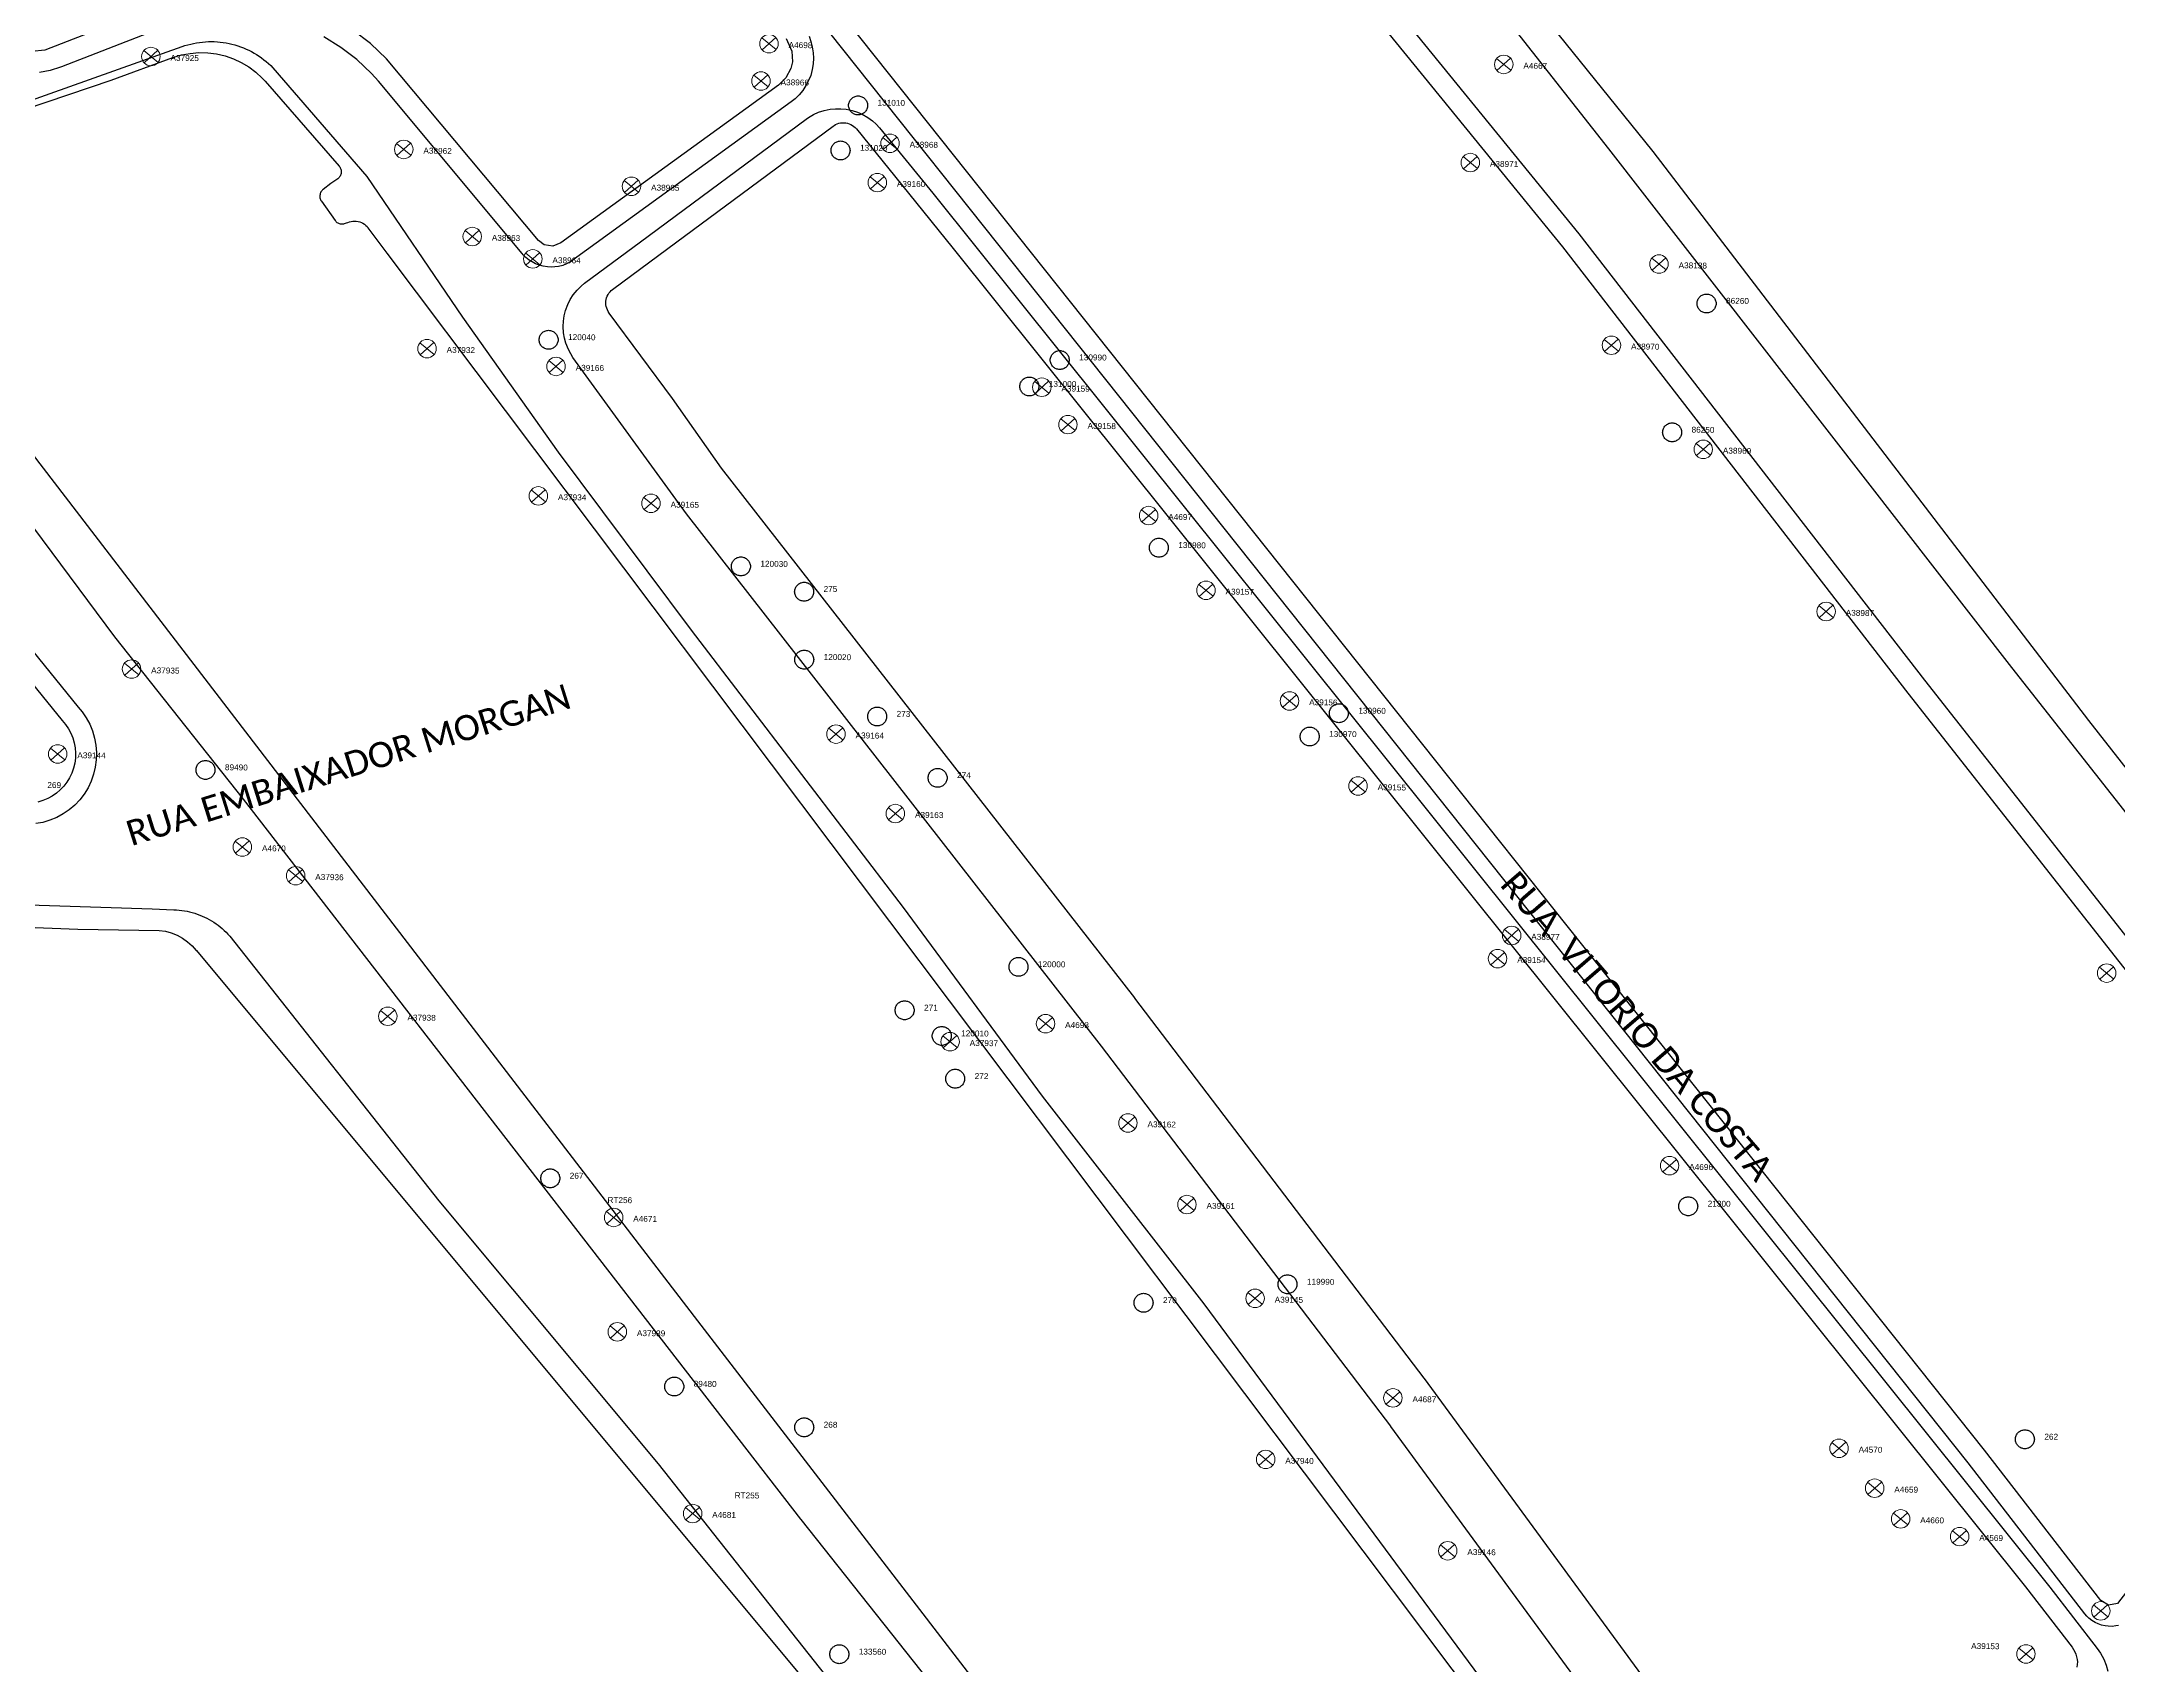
# Model space of a CAD drawing. Header units: millimetres. Extents: x 676447 to 689606, y 7455628 to 7463967.
# Drawn here: x 684409.2 to 684656, y 7460077.5 to 7460270.5 of the extents above; entities that cross this region are included whole.
import ezdxf

# ---------------------------------------------------------------- set-up
doc = ezdxf.new("R2010")
doc.units = ezdxf.units.MM
doc.header["$LTSCALE"] = 0.1
doc.header["$MEASUREMENT"] = 0
doc.linetypes.add('PHANTOM2', pattern=[1.25, 0.625, -0.125, 0.125, -0.125, 0.125, -0.125])
doc.layers.add('10.4-Postes', color=1, linetype='Continuous', lineweight=0)
for name, color, linetype in [('Caixas Subterrâneas', 5, 'Continuous'), ('LEGENDAS_INFRAESTRUTURAS', 7, 'Continuous'), ('MUB_MEIOFIO', 7, 'Continuous'), ('MUB_QUADRAS', 7, 'Continuous'), ('MUB_SEGMENTO', 7, 'Continuous'), ('NOS_DE_INFRAESTRUTURA', 7, 'Continuous')]:
    doc.layers.add(name, color=color, linetype=linetype)
doc.styles.add('Legend', font='calibri.ttf')
doc.styles.get("Standard").update_dxf_attribs({"font": 'arial.ttf'})

# ---------------------------------------------------------------- blocks, each defined once
blk = doc.blocks.new('PTPT')
at = {"layer": '10.4-Postes', "color": 1, "linetype": 'PHANTOM2'}
for points in [[(-0.0000079, 0.0000104), (0.0000075, -0.000002)], [(0.000007, 0.0000109), (-0.0000074, -0.0000025)]]:
    blk.add_lwpolyline(points, dxfattribs=at)
at = {"layer": '10.4-Postes', "color": 1}
blk.add_circle((-0.0000002, 0.0000042), 0.00000987, dxfattribs=at)
blk = doc.blocks.new('MHMZ')
at = {"linetype": 'PHANTOM2'}
blk.add_circle((0, 0), 0.0000101, dxfattribs=at)

msp = doc.modelspace()

# ---------------------------------------------------------------- linework, layer by layer
at = {"layer": 'MUB_MEIOFIO', "color": 253, "linetype": 'Continuous'}
for points in [[(684555.75, 7460308.14), (684595.39, 7460257.7), (684643.29, 7460196.08), (684686.39, 7460141.24), (684687.5, 7460140.33), (684689.15, 7460139.04), (684690.34, 7460138.86), (684691.44, 7460138.68), (684692.39, 7460138.82), (684693.42, 7460139.27), (684721.76, 7460177.02), (684727.09, 7460185.64), (684733.63, 7460201.59), (684734.03, 7460202.87), (684734.07, 7460204.38), (684733.72, 7460205.49), (684733.05, 7460206.87), (684720.35, 7460222.51), (684679.78, 7460275.29)], [(684656, 7460082.24), (684655.68, 7460082.18), (684655.23, 7460082.12), (684654.75, 7460082.15), (684654.42, 7460082.19), (684653.96, 7460082.28), (684653.57, 7460082.44), (684653.23, 7460082.58), (684652.84, 7460082.82), (684652.48, 7460083.1), (684652.22, 7460083.36), (684652, 7460083.6), (684638.12, 7460101.55), (684524.52, 7460244.3), (684487.7, 7460290.57)], [(684565.85, 7460279.59), (684591.85, 7460247.61), (684632.94, 7460194.56), (684661.64, 7460158.03)], [(684421.89, 7460271.46), (684411.57, 7460267.45), (684411.45, 7460267.4), (684410.24, 7460267.02), (684408.97, 7460266.76)], [(684407.35, 7460263.24), (684425.91, 7460269.86), (684426.24, 7460269.97), (684426.58, 7460270.07), (684426.93, 7460270.16), (684427.27, 7460270.24), (684427.62, 7460270.31), (684427.97, 7460270.36), (684428.32, 7460270.4), (684428.68, 7460270.43), (684429.03, 7460270.45), (684429.39, 7460270.45), (684429.74, 7460270.45), (684430.1, 7460270.43), (684430.45, 7460270.4), (684430.8, 7460270.35), (684431.15, 7460270.29), (684431.5, 7460270.23), (684431.84, 7460270.15), (684432.19, 7460270.05), (684432.53, 7460269.95), (684432.86, 7460269.83), (684433.19, 7460269.71), (684433.52, 7460269.57), (684433.84, 7460269.42), (684434.16, 7460269.26), (684434.47, 7460269.08), (684434.77, 7460268.9), (684435.07, 7460268.71), (684435.36, 7460268.51), (684435.64, 7460268.29), (684435.92, 7460268.07), (684436.19, 7460267.84), (684436.45, 7460267.6), (684436.7, 7460267.35), (684447.87, 7460254.42), (684459.21, 7460237.71), (684470.6, 7460221.65), (684486.38, 7460200.52), (684511.58, 7460167.55), (684528.12, 7460145.13), (684547.33, 7460120.46), (684567.51, 7460093.12), (684586.57, 7460067.32)], [(684500.4, 7460271.09), (684500.62, 7460270.45), (684500.79, 7460269.82), (684500.89, 7460269.13), (684500.92, 7460268.48), (684500.89, 7460267.79), (684500.78, 7460267.12), (684500.6, 7460266.44), (684500.34, 7460265.81), (684500.04, 7460265.23), (684499.65, 7460264.64), (684499.22, 7460264.13), (684498.75, 7460263.66), (684498.29, 7460263.3), (684472.37, 7460244.5), (684472.02, 7460244.25), (684471.58, 7460244.04), (684471.15, 7460243.86), (684470.64, 7460243.74), (684470.21, 7460243.68), (684469.76, 7460243.66), (684469.32, 7460243.68), (684468.8, 7460243.75), (684468.37, 7460243.88), (684467.92, 7460244.04), (684467.51, 7460244.27), (684467.14, 7460244.49), (684466.76, 7460244.8), (684466.44, 7460245.13), (684466.31, 7460245.27), (684449.26, 7460265.73), (684448.42, 7460266.66), (684446.67, 7460268.32), (684444.77, 7460269.77), (684442.74, 7460271.01)], [(684472.35, 7460232.92), (684472.09, 7460233.35), (684471.81, 7460233.86), (684471.51, 7460234.6), (684471.36, 7460235.22), (684471.23, 7460235.86), (684471.2, 7460236.59), (684471.23, 7460237.24), (684471.32, 7460237.85), (684471.48, 7460238.5), (684471.74, 7460239.22), (684472.04, 7460239.79), (684472.38, 7460240.35), (684472.84, 7460240.92), (684473.32, 7460241.39), (684473.73, 7460241.73), (684480.36, 7460246.64), (684500.07, 7460261.25), (684500.34, 7460261.43), (684500.92, 7460261.79), (684501.54, 7460262.05), (684502.19, 7460262.28), (684502.93, 7460262.42), (684503.55, 7460262.48), (684504.18, 7460262.48), (684504.8, 7460262.42), (684505.54, 7460262.28), (684506.18, 7460262.05), (684506.72, 7460261.82), (684507.4, 7460261.45), (684507.95, 7460261.03), (684508.38, 7460260.65), (684508.78, 7460260.22), (684515.1, 7460252.45), (684520.39, 7460245.85), (684647.84, 7460086.79), (684653.47, 7460079.49), (684653.86, 7460078.93), (684654.23, 7460078.23), (684654.52, 7460077.53), (684654.74, 7460076.8)], [(684613, 7460046.56), (684569.55, 7460105.89), (684569.53, 7460105.9), (684535.16, 7460151.06), (684535.16, 7460151.06), (684485.84, 7460214.34), (684472.35, 7460232.92)], [(684382.74, 7460229.37), (684413.56, 7460191.37), (684414.04, 7460190.82), (684414.52, 7460190.09), (684414.93, 7460189.35), (684415.27, 7460188.53), (684415.52, 7460187.69), (684415.67, 7460186.85), (684415.74, 7460185.97), (684415.72, 7460185.1), (684415.6, 7460184.24), (684415.4, 7460183.38), (684415.1, 7460182.58), (684414.74, 7460181.79), (684414.27, 7460181.04), (684413.75, 7460180.35), (684413.15, 7460179.72), (684412.48, 7460179.15), (684411.77, 7460178.67), (684411.02, 7460178.26), (684410.2, 7460177.92), (684409.36, 7460177.67), (684408.52, 7460177.52)], [(684522.69, 7460065.56), (684499.46, 7460094.83), (684499.44, 7460094.85), (684433.21, 7460180.43), (684417.9, 7460199.7), (684401.82, 7460221.29)], [(684344.24, 7460169.95), (684422.35, 7460167.38), (684424.94, 7460167.29), (684425.26, 7460167.27), (684425.57, 7460167.25), (684425.88, 7460167.21), (684426.19, 7460167.16), (684426.5, 7460167.1), (684426.81, 7460167.04), (684427.11, 7460166.96), (684427.41, 7460166.87), (684427.71, 7460166.77), (684428.01, 7460166.66), (684428.3, 7460166.54), (684428.58, 7460166.41), (684428.86, 7460166.27), (684429.14, 7460166.12), (684429.41, 7460165.96), (684429.68, 7460165.8), (684429.94, 7460165.62), (684430.19, 7460165.44), (684430.44, 7460165.24), (684430.68, 7460165.04), (684430.92, 7460164.83), (684431.15, 7460164.62), (684431.36, 7460164.39), (684431.58, 7460164.16), (684456.4, 7460132.68), (684482.48, 7460101.44), (684508.93, 7460067.96)]]:
    msp.add_lwpolyline(points, dxfattribs=at)
at = {"layer": 'MUB_MEIOFIO', "linetype": 'Continuous'}
for points in [[(684555.75, 7460308.14), (684595.39, 7460257.7), (684643.29, 7460196.08), (684686.39, 7460141.24), (684687.5, 7460140.33), (684689.15, 7460139.04), (684690.34, 7460138.86), (684691.44, 7460138.68), (684692.39, 7460138.82), (684693.42, 7460139.27), (684721.76, 7460177.02), (684727.09, 7460185.64), (684733.63, 7460201.59), (684734.03, 7460202.87), (684734.07, 7460204.38), (684733.72, 7460205.49), (684733.05, 7460206.87), (684720.35, 7460222.51), (684679.78, 7460275.29)], [(684656, 7460082.24), (684655.68, 7460082.18), (684655.23, 7460082.12), (684654.75, 7460082.15), (684654.42, 7460082.19), (684653.96, 7460082.28), (684653.57, 7460082.44), (684653.23, 7460082.58), (684652.84, 7460082.82), (684652.48, 7460083.1), (684652.22, 7460083.36), (684652, 7460083.6), (684638.12, 7460101.55), (684524.52, 7460244.3), (684487.7, 7460290.57)], [(684565.85, 7460279.59), (684591.85, 7460247.61), (684632.94, 7460194.56), (684661.64, 7460158.03)], [(684421.89, 7460271.46), (684411.57, 7460267.45), (684411.45, 7460267.4), (684410.24, 7460267.02), (684408.97, 7460266.76)], [(684407.35, 7460263.24), (684425.91, 7460269.86), (684426.24, 7460269.97), (684426.58, 7460270.07), (684426.93, 7460270.16), (684427.27, 7460270.24), (684427.62, 7460270.31), (684427.97, 7460270.36), (684428.32, 7460270.4), (684428.68, 7460270.43), (684429.03, 7460270.45), (684429.39, 7460270.45), (684429.74, 7460270.45), (684430.1, 7460270.43), (684430.45, 7460270.4), (684430.8, 7460270.35), (684431.15, 7460270.29), (684431.5, 7460270.23), (684431.84, 7460270.15), (684432.19, 7460270.05), (684432.53, 7460269.95), (684432.86, 7460269.83), (684433.19, 7460269.71), (684433.52, 7460269.57), (684433.84, 7460269.42), (684434.16, 7460269.26), (684434.47, 7460269.08), (684434.77, 7460268.9), (684435.07, 7460268.71), (684435.36, 7460268.51), (684435.64, 7460268.29), (684435.92, 7460268.07), (684436.19, 7460267.84), (684436.45, 7460267.6), (684436.7, 7460267.35), (684447.87, 7460254.42), (684459.21, 7460237.71), (684470.6, 7460221.65), (684486.38, 7460200.52), (684511.58, 7460167.55), (684528.12, 7460145.13), (684547.33, 7460120.46), (684567.51, 7460093.12), (684586.57, 7460067.32)], [(684500.4, 7460271.09), (684500.62, 7460270.45), (684500.79, 7460269.82), (684500.89, 7460269.13), (684500.92, 7460268.48), (684500.89, 7460267.79), (684500.78, 7460267.12), (684500.6, 7460266.44), (684500.34, 7460265.81), (684500.04, 7460265.23), (684499.65, 7460264.64), (684499.22, 7460264.13), (684498.75, 7460263.66), (684498.29, 7460263.3), (684472.37, 7460244.5), (684472.02, 7460244.25), (684471.58, 7460244.04), (684471.15, 7460243.86), (684470.64, 7460243.74), (684470.21, 7460243.68), (684469.76, 7460243.66), (684469.32, 7460243.68), (684468.8, 7460243.75), (684468.37, 7460243.88), (684467.92, 7460244.04), (684467.51, 7460244.27), (684467.14, 7460244.49), (684466.76, 7460244.8), (684466.44, 7460245.13), (684466.31, 7460245.27), (684449.26, 7460265.73), (684448.42, 7460266.66), (684446.67, 7460268.32), (684444.77, 7460269.77), (684442.74, 7460271.01)], [(684472.35, 7460232.92), (684472.09, 7460233.35), (684471.81, 7460233.86), (684471.51, 7460234.6), (684471.36, 7460235.22), (684471.23, 7460235.86), (684471.2, 7460236.59), (684471.23, 7460237.24), (684471.32, 7460237.85), (684471.48, 7460238.5), (684471.74, 7460239.22), (684472.04, 7460239.79), (684472.38, 7460240.35), (684472.84, 7460240.92), (684473.32, 7460241.39), (684473.73, 7460241.73), (684480.36, 7460246.64), (684500.07, 7460261.25), (684500.34, 7460261.43), (684500.92, 7460261.79), (684501.54, 7460262.05), (684502.19, 7460262.28), (684502.93, 7460262.42), (684503.55, 7460262.48), (684504.18, 7460262.48), (684504.8, 7460262.42), (684505.54, 7460262.28), (684506.18, 7460262.05), (684506.72, 7460261.82), (684507.4, 7460261.45), (684507.95, 7460261.03), (684508.38, 7460260.65), (684508.78, 7460260.22), (684515.1, 7460252.45), (684520.39, 7460245.85), (684647.84, 7460086.79), (684653.47, 7460079.49), (684653.86, 7460078.93), (684654.23, 7460078.23), (684654.52, 7460077.53), (684654.74, 7460076.8)], [(684613, 7460046.56), (684569.55, 7460105.89), (684569.53, 7460105.9), (684535.16, 7460151.06), (684535.16, 7460151.06), (684485.84, 7460214.34), (684472.35, 7460232.92)], [(684382.74, 7460229.37), (684413.56, 7460191.37), (684414.04, 7460190.82), (684414.52, 7460190.09), (684414.93, 7460189.35), (684415.27, 7460188.53), (684415.52, 7460187.69), (684415.67, 7460186.85), (684415.74, 7460185.97), (684415.72, 7460185.1), (684415.6, 7460184.24), (684415.4, 7460183.38), (684415.1, 7460182.58), (684414.74, 7460181.79), (684414.27, 7460181.04), (684413.75, 7460180.35), (684413.15, 7460179.72), (684412.48, 7460179.15), (684411.77, 7460178.67), (684411.02, 7460178.26), (684410.2, 7460177.92), (684409.36, 7460177.67), (684408.52, 7460177.52)], [(684522.69, 7460065.56), (684499.46, 7460094.83), (684499.44, 7460094.85), (684433.21, 7460180.43), (684417.9, 7460199.7), (684401.82, 7460221.29)], [(684344.24, 7460169.95), (684422.35, 7460167.38), (684424.94, 7460167.29), (684425.26, 7460167.27), (684425.57, 7460167.25), (684425.88, 7460167.21), (684426.19, 7460167.16), (684426.5, 7460167.1), (684426.81, 7460167.04), (684427.11, 7460166.96), (684427.41, 7460166.87), (684427.71, 7460166.77), (684428.01, 7460166.66), (684428.3, 7460166.54), (684428.58, 7460166.41), (684428.86, 7460166.27), (684429.14, 7460166.12), (684429.41, 7460165.96), (684429.68, 7460165.8), (684429.94, 7460165.62), (684430.19, 7460165.44), (684430.44, 7460165.24), (684430.68, 7460165.04), (684430.92, 7460164.83), (684431.15, 7460164.62), (684431.36, 7460164.39), (684431.58, 7460164.16), (684456.4, 7460132.68), (684482.48, 7460101.44), (684508.93, 7460067.96)]]:
    msp.add_lwpolyline(points, dxfattribs=at)
at = {"layer": 'MUB_QUADRAS', "linetype": 'Continuous'}
for points in [[(684659.04, 7460298.85), (684716.31, 7460224.14), (684731.97, 7460204.58), (684732.08, 7460203.36), (684724.36, 7460186.58), (684713.04, 7460172.02), (684688.39, 7460146.55), (684687.85, 7460146.24), (684686.92, 7460146.24), (684686.27, 7460146.66), (684652.45, 7460189.76), (684600.7, 7460257.41), (684569.51, 7460296.11)], [(684563.88, 7460278.07), (684589.91, 7460246.07), (684630.98, 7460193.03), (684659.68, 7460156.5), (684683.12, 7460126.32), (684683.57, 7460125.51), (684683.71, 7460123.97), (684683.24, 7460122.81), (684666.44, 7460098.55), (684655.88, 7460084.84), (684654.82, 7460084.64), (684653.9, 7460085.2), (684640.07, 7460103.08), (684489.59, 7460292.18)], [(684423.4, 7460274.78), (684409.61, 7460269.42), (684406.5, 7460269.1)], [(684497.7, 7460270.83), (684498.36, 7460269.31), (684498.42, 7460268.06), (684498.24, 7460267.24), (684497.66, 7460266.13), (684496.79, 7460265.27), (684470.93, 7460246.52), (684469.97, 7460246.15), (684468.94, 7460246.31), (684468.27, 7460246.8), (684450.2, 7460268.39), (684448.28, 7460270.21), (684446.18, 7460271.82)], [(684407.29, 7460262.41), (684417.48, 7460265.88), (684424.83, 7460268.55), (684425.83, 7460268.86), (684426.86, 7460269.05), (684427.9, 7460269.15), (684428.95, 7460269.13), (684429.99, 7460269), (684431.01, 7460268.76), (684432, 7460268.42), (684432.94, 7460267.98), (684433.84, 7460267.44), (684434.68, 7460266.81), (684435.44, 7460266.09), (684435.78, 7460265.73), (684444.59, 7460255.64), (684444.65, 7460255.56), (684444.71, 7460255.47), (684444.75, 7460255.38), (684444.79, 7460255.28), (684444.82, 7460255.18), (684444.83, 7460255.07), (684444.83, 7460254.97), (684444.83, 7460254.86), (684444.81, 7460254.76), (684444.78, 7460254.66), (684444.74, 7460254.56), (684444.69, 7460254.47), (684444.63, 7460254.38), (684444.57, 7460254.3), (684444.49, 7460254.23), (684444.41, 7460254.16), (684444.4, 7460254.16), (684443.57, 7460253.57), (684442.68, 7460252.87), (684442.61, 7460252.82), (684442.54, 7460252.75), (684442.47, 7460252.67), (684442.41, 7460252.58), (684442.36, 7460252.49), (684442.33, 7460252.39), (684442.3, 7460252.29), (684442.28, 7460252.18), (684442.27, 7460252.08), (684442.28, 7460251.98), (684442.29, 7460251.87), (684442.32, 7460251.77), (684442.35, 7460251.67), (684442.4, 7460251.58), (684442.46, 7460251.49), (684444.08, 7460249.2), (684444.09, 7460249.19), (684444.16, 7460249.1), (684444.23, 7460249.03), (684444.31, 7460248.97), (684444.4, 7460248.91), (684444.5, 7460248.86), (684444.59, 7460248.82), (684444.69, 7460248.8), (684444.8, 7460248.78), (684444.9, 7460248.78), (684445.01, 7460248.78), (684445.11, 7460248.8), (684445.21, 7460248.83), (684445.31, 7460248.86), (684445.43, 7460248.9), (684445.59, 7460248.96), (684445.79, 7460249.03), (684445.99, 7460249.09), (684446.2, 7460249.12), (684446.41, 7460249.13), (684446.61, 7460249.12), (684446.82, 7460249.09), (684447.02, 7460249.03), (684447.22, 7460248.95), (684447.4, 7460248.86), (684447.58, 7460248.74), (684447.74, 7460248.61), (684447.89, 7460248.46), (684448, 7460248.33), (684450.25, 7460245.31), (684590.84, 7460058.36)], [(684476.65, 7460238.2), (684476.54, 7460238.38), (684476.44, 7460238.56), (684476.36, 7460238.76), (684476.31, 7460238.96), (684476.27, 7460239.17), (684476.26, 7460239.38), (684476.27, 7460239.59), (684476.3, 7460239.79), (684476.35, 7460240), (684476.42, 7460240.19), (684476.52, 7460240.38), (684476.63, 7460240.56), (684476.76, 7460240.72), (684476.91, 7460240.87), (684477.07, 7460241), (684483.62, 7460245.85), (684503.28, 7460260.42), (684503.38, 7460260.49), (684503.56, 7460260.6), (684503.75, 7460260.68), (684503.95, 7460260.75), (684504.16, 7460260.79), (684504.37, 7460260.81), (684504.57, 7460260.81), (684504.78, 7460260.79), (684504.99, 7460260.75), (684505.19, 7460260.68), (684505.38, 7460260.6), (684505.56, 7460260.5), (684505.73, 7460260.37), (684505.89, 7460260.23), (684506.03, 7460260.08), (684512.24, 7460252.44), (684517.52, 7460245.85), (684644.95, 7460086.83), (684650.48, 7460079.65), (684650.66, 7460079.39), (684650.81, 7460079.11), (684650.93, 7460078.82), (684651.02, 7460078.52), (684651.08, 7460078.21), (684651.1, 7460077.9), (684651.09, 7460077.59), (684651.05, 7460077.27)], [(684531.22, 7460061.14), (684487.21, 7460118.43), (684390.19, 7460244.81)], [(684617.27, 7460051.87), (684573.54, 7460111.58), (684573.5, 7460111.62), (684539.13, 7460156.78), (684539.11, 7460156.8), (684490.02, 7460219.78), (684484.2, 7460228.04), (684476.65, 7460238.2)], [(684380.78, 7460227.85), (684411.66, 7460189.77), (684412.06, 7460189.31), (684412.4, 7460188.8), (684412.69, 7460188.27), (684412.93, 7460187.7), (684413.1, 7460187.12), (684413.21, 7460186.52), (684413.26, 7460185.91), (684413.24, 7460185.3), (684413.16, 7460184.69), (684413.02, 7460184.1), (684412.81, 7460183.53), (684412.55, 7460182.97), (684412.23, 7460182.45), (684411.86, 7460181.97), (684411.44, 7460181.53), (684410.97, 7460181.13), (684410.47, 7460180.79), (684409.94, 7460180.5), (684409.37, 7460180.26), (684408.79, 7460180.09)], [(684344.47, 7460167.67), (684413.52, 7460164.98), (684423.18, 7460164.82), (684423.93, 7460164.75), (684424.63, 7460164.53), (684425.31, 7460164.25), (684425.95, 7460163.89), (684426.55, 7460163.47), (684427.1, 7460162.99), (684427.6, 7460162.45), (684427.61, 7460162.43), (684506.8, 7460067.42)]]:
    msp.add_lwpolyline(points, dxfattribs=at)

# ---------------------------------------------------------------- block references
at = {"layer": 'Caixas Subterrâneas', "color": 40}
for p, xscale, yscale, zscale, rotation in [((684506.23, 7460262.87), 111319.4907932736, 111319.4907932736, 111319.4907932736, 359.2979336108471), ((684504.15, 7460257.52), 111319.4907932736, 111319.4907932736, 111319.4907932736, 359.2979398669474), ((684607.05, 7460239.33), 111319.4907932735, 111319.4907932735, 111319.4907932735, 359.297542978289), ((684469.46, 7460235.02), 111319.4907932735, 111319.4907932735, 111319.4907932735, 359.298064864296), ((684530.19, 7460232.61), 111319.4907932736, 111319.4907932736, 111319.4907932736, 359.2978331856282), ((684526.58, 7460229.47), 111319.4907932736, 111319.4907932736, 111319.4907932736, 359.2978459483171), ((684602.95, 7460224.02), 111319.4907932736, 111319.4907932736, 111319.4907932736, 359.2975538537539), ((684541.97, 7460210.31), 111319.4907932735, 111319.4907932735, 111319.4907932735, 359.2977815290665), ((684492.31, 7460208.09), 111319.4907932736, 111319.4907932736, 111319.4907932736, 359.2979697038203), ((684499.82, 7460205.08), 111319.4907932736, 111319.4907932736, 111319.4907932736, 359.2979402069441), ((684499.83, 7460197.01), 111319.4907932735, 111319.4907932735, 111319.4907932735, 359.2979376779029), ((684508.5, 7460190.25), 111319.4907932736, 111319.4907932736, 111319.4907932736, 359.2979026343632), ((684563.36, 7460190.64), 111319.4907932736, 111319.4907932736, 111319.4907932736, 359.2976941289879), ((684559.89, 7460187.87), 111319.4907932736, 111319.4907932736, 111319.4907932736, 359.2977064896874), ((684428.69, 7460183.9), 111319.4907932736, 111319.4907932736, 111319.4907932736, 359.2982041934936), ((684515.68, 7460182.96), 111319.4907932736, 111319.4907932736, 111319.4907932736, 359.2978730815243), ((684525.29, 7460160.5), 111319.4907932735, 111319.4907932735, 111319.4907932735, 359.2978296456354), ((684511.76, 7460155.34), 111319.4907932735, 111319.4907932735, 111319.4907932735, 359.2978794962935), ((684516.17, 7460152.29), 111319.4907932736, 111319.4907932736, 111319.4907932736, 359.2978617706777), ((684517.77, 7460147.21), 111319.4907932736, 111319.4907932736, 111319.4907932736, 359.2978541384924), ((684469.66, 7460135.37), 111319.4907932736, 111319.4907932736, 111319.4907932736, 359.2980334361751), ((684604.87, 7460132.05), 111319.4907932735, 111319.4907932735, 111319.4907932735, 359.2975182553086), ((684557.25, 7460122.78), 111319.4907932735, 111319.4907932735, 111319.4907932735, 359.2976964925522), ((684540.15, 7460120.58), 111319.4907932736, 111319.4907932736, 111319.4907932736, 359.2977608309898), ((684484.39, 7460110.63), 111319.4907932736, 111319.4907932736, 111319.4907932736, 359.297969801537), ((684499.83, 7460105.78), 111319.4907932735, 111319.4907932735, 111319.4907932735, 359.2979096155147), ((684644.87, 7460104.36), 111319.4907932736, 111319.4907932736, 111319.4907932736, 359.2973576178689), ((684504, 7460078.82), 111319.4907932736, 111319.4907932736, 111319.4907932736, 359.2978854413556)]:
    msp.add_blockref('MHMZ', p, dxfattribs=dict(at, xscale=xscale, yscale=yscale, zscale=zscale, rotation=rotation))
at = {"layer": 'NOS_DE_INFRAESTRUTURA', "color": 1}
for p, xscale, yscale, zscale, rotation in [((684495.66, 7460269.73), 111319.4907932736, 111319.4907932736, 111319.4907932736, 359.2979759384048), ((684422.22, 7460268.21), 111319.4907932735, 111319.4907932735, 111319.4907932735, 359.2982547286883), ((684582.97, 7460267.27), 111319.4907932736, 111319.4907932736, 111319.4907932736, 359.2976431745563), ((684494.71, 7460265.3), 111319.4907932735, 111319.4907932735, 111319.4907932735, 359.2979781738343), ((684510.04, 7460257.9), 111319.4907932736, 111319.4907932736, 111319.4907932736, 359.2979175896404), ((684452.27, 7460257.17), 111319.4907932736, 111319.4907932736, 111319.4907932736, 359.2981370653648), ((684578.99, 7460255.61), 111319.4907932736, 111319.4907932736, 111319.4907932736, 359.2976546976266), ((684479.32, 7460252.79), 111319.4907932735, 111319.4907932735, 111319.4907932735, 359.2980328338771), ((684508.53, 7460253.23), 111319.4907932735, 111319.4907932735, 111319.4907932735, 359.2979219119811), ((684460.4, 7460246.82), 111319.4907932736, 111319.4907932736, 111319.4907932736, 359.2981029656738), ((684467.6, 7460244.16), 111319.4907932736, 111319.4907932736, 111319.4907932736, 359.2980747696), ((684601.41, 7460243.55), 111319.4907932736, 111319.4907932736, 111319.4907932736, 359.2975657459201), ((684455.03, 7460233.5), 111319.4907932735, 111319.4907932735, 111319.4907932735, 359.2981192640739), ((684595.76, 7460233.9), 111319.4907932736, 111319.4907932736, 111319.4907932736, 359.2975842607754), ((684470.36, 7460231.38), 111319.4907932736, 111319.4907932736, 111319.4907932736, 359.2980603219282), ((684528.08, 7460228.91), 111319.4907932736, 111319.4907932736, 111319.4907932736, 359.2978400812165), ((684531.18, 7460224.47), 111319.4907932736, 111319.4907932736, 111319.4907932736, 359.2978269418731), ((684606.67, 7460221.53), 111319.4907932736, 111319.4907932736, 111319.4907932736, 359.2975389539266), ((684468.26, 7460216), 111319.4907932736, 111319.4907932736, 111319.4907932736, 359.2980635940323), ((684481.64, 7460215.12), 111319.4907932735, 111319.4907932735, 111319.4907932735, 359.2980124492117), ((684540.77, 7460213.66), 111319.4907932735, 111319.4907932735, 111319.4907932735, 359.2977871414297), ((684547.58, 7460204.78), 111319.4907932736, 111319.4907932736, 111319.4907932736, 359.2977585176046), ((684621.27, 7460202.26), 111319.4907932736, 111319.4907932736, 111319.4907932736, 359.2974774867583), ((684419.92, 7460195.42), 111319.4907932736, 111319.4907932736, 111319.4907932736, 359.2982410680582), ((684557.51, 7460191.63), 111319.4907932735, 111319.4907932735, 111319.4907932735, 359.2977166991865), ((684503.62, 7460187.69), 111319.4907932736, 111319.4907932736, 111319.4907932736, 359.2979203981089), ((684411.15, 7460185.33), 111319.4907932735, 111319.4907932735, 111319.4907932735, 359.2982713367077), ((684565.65, 7460181.53), 111319.4907932735, 111319.4907932735, 111319.4907932735, 359.2976826265187), ((684510.68, 7460178.25), 111319.4907932736, 111319.4907932736, 111319.4907932736, 359.2978906354172), ((684433.09, 7460174.27), 111319.4907932736, 111319.4907932736, 111319.4907932736, 359.2981844904059), ((684439.42, 7460170.86), 111319.4907932735, 111319.4907932735, 111319.4907932735, 359.2981593622098), ((684583.9, 7460163.76), 111319.4907932736, 111319.4907932736, 111319.4907932736, 359.2976077652197), ((684582.23, 7460161.01), 111319.4907932735, 111319.4907932735, 111319.4907932735, 359.2976132635096), ((684654.6, 7460159.29), 111319.4907932736, 111319.4907932736, 111319.4907932736, 359.2973375222971), ((684450.37, 7460154.16), 111319.4907932736, 111319.4907932736, 111319.4907932736, 359.2981125715752), ((684528.52, 7460153.28), 111319.4907932735, 111319.4907932735, 111319.4907932735, 359.2978151254814), ((684517.18, 7460151.14), 111319.4907932736, 111319.4907932736, 111319.4907932736, 359.2978575809117), ((684538.31, 7460141.48), 111319.4907932736, 111319.4907932736, 111319.4907932736, 359.2977742498075), ((684602.67, 7460136.41), 111319.4907932736, 111319.4907932736, 111319.4907932736, 359.2975279499965), ((684545.32, 7460131.79), 111319.4907932736, 111319.4907932736, 111319.4907932736, 359.2977446228443), ((684477.2, 7460130.25), 111319.4907932736, 111319.4907932736, 111319.4907932736, 359.298003207796), ((684553.42, 7460120.64), 111319.4907932736, 111319.4907932736, 111319.4907932736, 359.2977103714351), ((684477.64, 7460116.66), 111319.4907932736, 111319.4907932736, 111319.4907932736, 359.2979973282407), ((684569.79, 7460108.81), 111319.4907932735, 111319.4907932735, 111319.4907932735, 359.2976444955126), ((684622.8, 7460102.82), 111319.4907932736, 111319.4907932736, 111319.4907932736, 359.2974410525956), ((684554.68, 7460101.5), 111319.4907932736, 111319.4907932736, 111319.4907932736, 359.2976996948023), ((684627.04, 7460098.08), 111319.4907932735, 111319.4907932735, 111319.4907932735, 359.2974234615219), ((684486.59, 7460095.07), 111319.4907932736, 111319.4907932736, 111319.4907932736, 359.2979566805559), ((684630.12, 7460094.43), 111319.4907932736, 111319.4907932736, 111319.4907932736, 359.2974106268757), ((684637.13, 7460092.33), 111319.4907932735, 111319.4907932735, 111319.4907932735, 359.2973833236896), ((684576.31, 7460090.64), 111319.4907932736, 111319.4907932736, 111319.4907932736, 359.2976140915716), ((684653.9, 7460083.5), 111319.4907932736, 111319.4907932736, 111319.4907932736, 359.2973168234903), ((684645.01, 7460078.38), 111319.4907932736, 111319.4907932736, 111319.4907932736, 359.297349050981)]:
    msp.add_blockref('PTPT', p, dxfattribs=dict(at, xscale=xscale, yscale=yscale, zscale=zscale, rotation=rotation))

# ---------------------------------------------------------------- texts
at = {"layer": 'LEGENDAS_INFRAESTRUTURAS', "color": 1}
for s, rotation, p in [('A37925', 359.2982, (684424.53, 7460268.18)), ('A4698', 359.298, (684497.97, 7460269.7)), ('A4667', 359.2976, (684585.28, 7460267.24)), ('A38966', 359.298, (684497.02, 7460265.27)), ('A38962', 359.2981, (684454.58, 7460257.14)), ('A38968', 359.2979, (684512.35, 7460257.87)), ('A38971', 359.2976, (684581.3, 7460255.58)), ('A38965', 359.298, (684481.63, 7460252.76)), ('A39160', 359.2979, (684510.84, 7460253.2)), ('A38963', 359.2981, (684462.71, 7460246.79)), ('A38964', 359.2981, (684469.91, 7460244.13)), ('A38138', 359.2976, (684603.72, 7460243.52)), ('A38970', 359.2976, (684598.07, 7460233.88)), ('A37932', 359.2981, (684457.34, 7460233.48)), ('A39166', 359.2981, (684472.67, 7460231.35)), ('A39159', 359.2978, (684530.39, 7460228.88)), ('A39158', 359.2978, (684533.49, 7460224.44)), ('A38969', 359.2975, (684608.98, 7460221.5)), ('A37934', 359.2981, (684470.57, 7460215.97)), ('A39165', 359.298, (684483.95, 7460215.09)), ('A4697', 359.2978, (684543.08, 7460213.63)), ('A39157', 359.2977, (684549.89, 7460204.75)), ('A38987', 359.2975, (684623.58, 7460202.23)), ('A37935', 359.2982, (684422.23, 7460195.39)), ('A39156', 359.2977, (684559.82, 7460191.6)), ('A39164', 359.2979, (684505.93, 7460187.66)), ('A39144', 359.2983, (684413.46, 7460185.3)), ('A39155', 359.2977, (684567.96, 7460181.5)), ('A39163', 359.2979, (684512.99, 7460178.22)), ('A4670', 359.2982, (684435.4, 7460174.25)), ('A37936', 359.2982, (684441.73, 7460170.83)), ('A38977', 359.2976, (684586.21, 7460163.73)), ('A39154', 359.2976, (684584.54, 7460160.98)), ('A37938', 359.2981, (684452.68, 7460154.13)), ('A4693', 359.2978, (684530.83, 7460153.25)), ('A37937', 359.2978, (684519.49, 7460151.11)), ('A39162', 359.2978, (684540.62, 7460141.45)), ('A4696', 359.2975, (684604.98, 7460136.38)), ('RT256', 359.298, (684476.45, 7460132.45)), ('A4671', 359.298, (684479.51, 7460130.22)), ('A39161', 359.2977, (684547.63, 7460131.76)), ('A39145', 359.2977, (684555.73, 7460120.61)), ('A37939', 359.298, (684479.95, 7460116.63)), ('A4687', 359.2976, (684572.1, 7460108.78)), ('A4570', 359.2974, (684625.11, 7460102.79)), ('A37940', 359.2977, (684556.99, 7460101.47)), ('A4659', 359.2974, (684629.35, 7460098.05)), ('RT255', 359.2979, (684491.56, 7460097.36)), ('A4681', 359.2979, (684488.89, 7460095.04)), ('A4660', 359.2974, (684632.43, 7460094.4)), ('A39146', 359.2976, (684578.62, 7460090.62)), ('A4569', 359.2974, (684639.44, 7460092.3)), ('A39153', 359.2974, (684638.48, 7460079.45))]:
    msp.add_text(s, height=0.7, rotation=rotation, dxfattribs=at).set_placement(p)
at = {"layer": 'LEGENDAS_INFRAESTRUTURAS', "color": 5}
for s, rotation, p in [('131010', 359.2979, (684508.54, 7460262.85)), ('131020', 359.2979, (684506.46, 7460257.49)), ('86260', 359.2975, (684609.36, 7460239.31)), ('120040', 359.2981, (684471.77, 7460234.99)), ('130990', 359.2978, (684532.5, 7460232.59)), ('131000', 359.2978, (684528.89, 7460229.44)), ('86250', 359.2975, (684605.26, 7460223.99)), ('130980', 359.2978, (684544.28, 7460210.28)), ('120030', 359.298, (684494.62, 7460208.06)), ('275', 359.2979, (684502.13, 7460205.06)), ('120020', 359.2979, (684502.14, 7460196.98)), ('273', 359.2979, (684510.81, 7460190.22)), ('130960', 359.2977, (684565.67, 7460190.61)), ('130970', 359.2977, (684562.2, 7460187.84)), ('269', 359.2983, (684409.9, 7460181.77)), ('89490', 359.2982, (684431, 7460183.87)), ('274', 359.2979, (684517.99, 7460182.94)), ('120000', 359.2978, (684527.6, 7460160.48)), ('271', 359.2979, (684514.07, 7460155.31)), ('120010', 359.2979, (684518.48, 7460152.26)), ('272', 359.2978, (684520.08, 7460147.18)), ('267', 359.298, (684471.97, 7460135.34)), ('21300', 359.2975, (684607.18, 7460132.02)), ('119990', 359.2977, (684559.56, 7460122.75)), ('270', 359.2978, (684542.46, 7460120.55)), ('89480', 359.298, (684486.7, 7460110.61)), ('268', 359.2979, (684502.14, 7460105.75)), ('262', 359.2973, (684647.18, 7460104.33)), ('133560', 359.2979, (684506.31, 7460078.79))]:
    msp.add_text(s, height=0.7, rotation=rotation, dxfattribs=at).set_placement(p)
at = {"layer": 'MUB_SEGMENTO', "color": 253, "style": 'Legend'}
for s, rotation, p in [('RUA EMBAIXADOR MORGAN', 17.4477, (684419.87, 7460174.83)), ('RUA  VITORIO DA COSTA', 310.7763, (684582.38, 7460170.21))]:
    msp.add_text(s, height=3, rotation=rotation, dxfattribs=at).set_placement(p)

doc.saveas('drawing.dxf')
